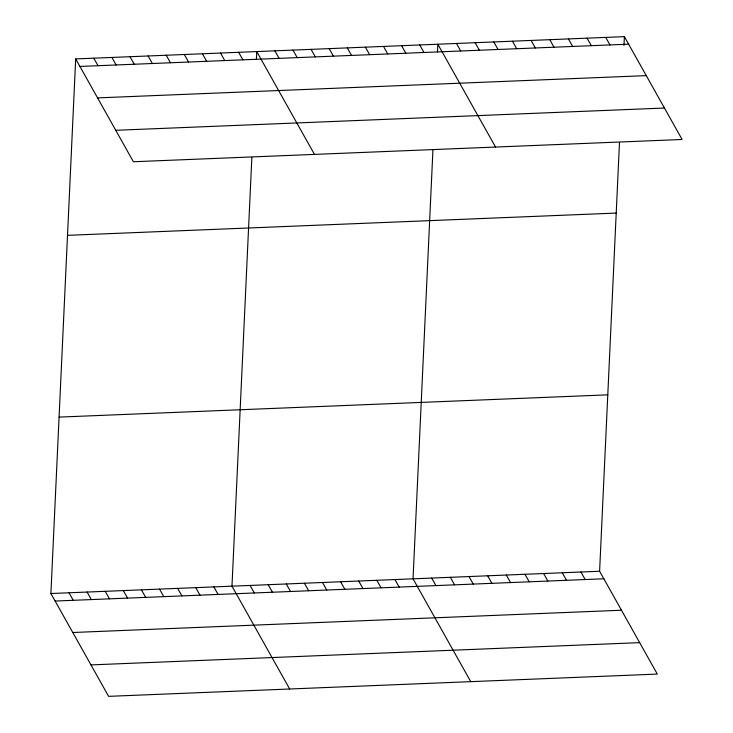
<?xml version="1.0" encoding="UTF-8"?>
<svg xmlns="http://www.w3.org/2000/svg" width="733" height="733" viewBox="0 0 733 733"><rect width="100%" height="100%" fill="white"/><g stroke="black" fill="none" stroke-linecap="round" stroke-linejoin="round"><path stroke-width="1.1" d="M619.486 142.504L599.603 571.254L657.309 674.085L108.603 696.35L50.898 593.519L75.691 58.915L624.397 36.65L682.102 139.481L133.397 161.746L75.691 58.915M251.85 157.421L231.976 586.171L289.682 689.002M256.403 59.291L256.761 51.567L314.466 154.397M432.928 150.073L413.046 578.823L470.751 681.653M437.473 51.942L437.83 44.218L495.535 147.049M623.985 45.473L624.397 36.65M79.915 66.446L628.621 44.182M97.562 97.892L646.268 75.627M115.75 130.3L664.446 108.035M67.509 235.339L616.215 213.074M59.08 417.104L607.785 394.84M50.898 593.519L599.603 571.254M55.131 601.051L603.836 578.786M72.778 632.506L621.483 610.232M90.956 664.904L639.662 642.639M605.742 37.41L609.966 44.942M587.078 38.162L591.311 45.693M568.423 38.922L572.656 46.454M549.768 39.674L553.992 47.214M531.113 40.434L535.337 47.966M512.459 41.195L516.683 48.726M493.804 41.946L498.028 49.477M475.149 42.706L479.373 50.238M456.494 43.467L460.718 50.998M419.725 44.951L423.958 52.492M401.62 45.693L405.844 53.225M383.515 46.426L387.739 53.958M365.401 47.159L369.634 54.691M347.295 47.892L351.528 55.424M329.19 48.625L333.414 56.166M311.085 49.368L315.309 56.899M292.971 50.101L297.204 57.632M580.948 572.015L585.181 579.546M274.866 50.834L279.099 58.365M562.293 572.766L566.527 580.298M543.639 573.527L547.863 581.058M238.656 52.3L242.88 59.831M524.984 574.287L529.208 581.819M220.551 53.042L224.774 60.573M506.329 575.038L510.553 582.57M202.436 53.775L206.669 61.306M487.674 575.799L491.898 583.331M184.331 54.508L188.555 62.039M469.019 576.55L473.243 584.091M166.226 55.241L170.45 62.772M450.355 577.311L454.588 584.842M148.121 55.974L152.345 63.505M431.7 578.071L435.933 585.603M130.007 56.716L134.24 64.247M111.902 57.449L116.126 64.98M394.94 579.565L399.164 587.096M93.797 58.182L98.02 65.713M376.835 580.298L381.059 587.829M358.721 581.031L362.954 588.562M340.616 581.764L344.849 589.295M322.511 582.497L326.735 590.028M304.406 583.23L308.63 590.771M286.301 583.972L290.525 591.504M268.186 584.705L272.419 592.237M250.081 585.438L254.305 592.97M213.871 586.904L218.095 594.445M195.757 587.646L199.99 595.178M177.652 588.379L181.876 595.911M159.547 589.112L163.771 596.644M141.442 589.845L145.665 597.377M123.327 590.578L127.56 598.119M105.222 591.32L109.446 598.852M87.117 592.053L91.341 599.585M69.012 592.786L73.236 600.318"/></g></svg>
